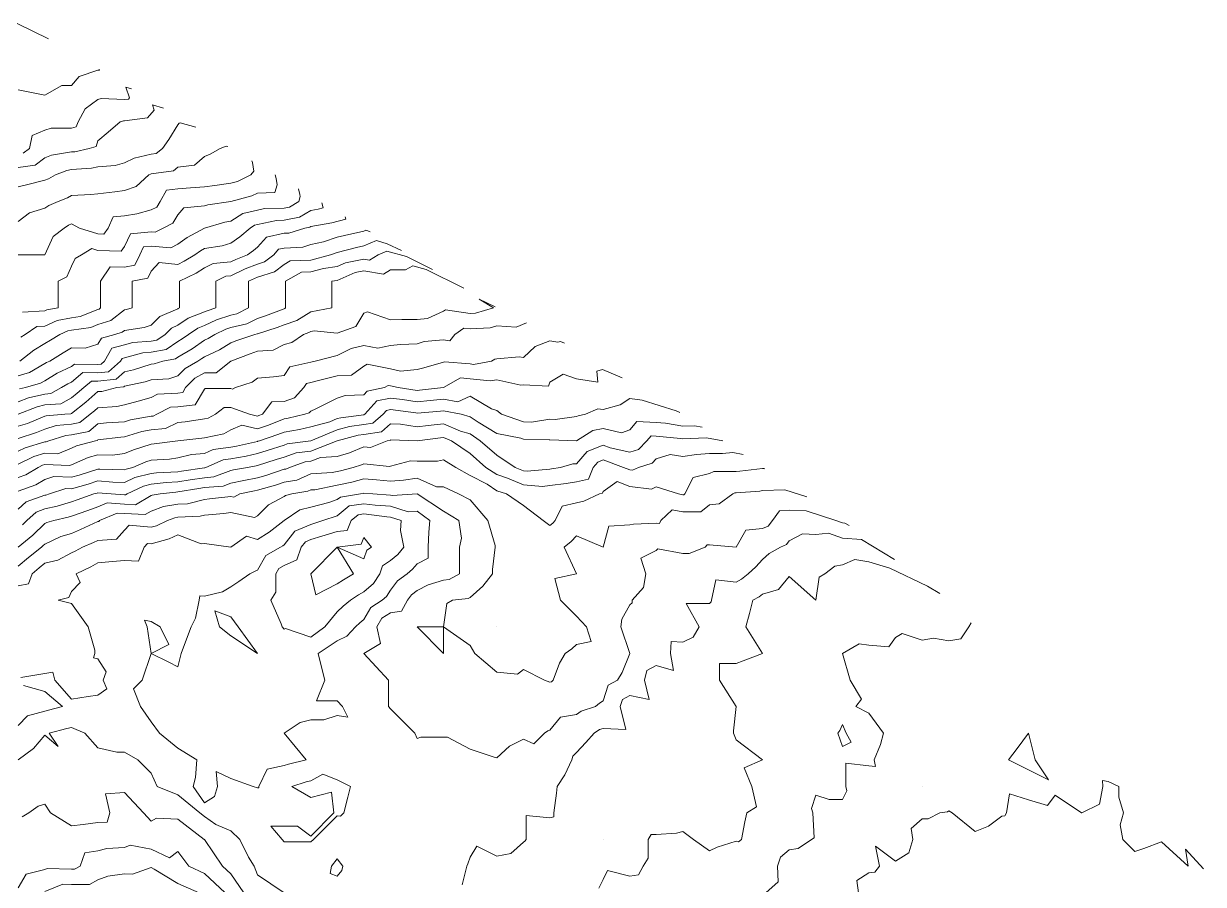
# Model space of a CAD drawing. Extents: x 532589 to 538856, y 6045658 to 6049082.
# Drawn here: x 537628 to 538511, y 6048073 to 6048717 of the extents above; entities that cross this region are included whole.
import ezdxf

# ---------------------------------------------------------------- set-up
doc = ezdxf.new("R2010")
doc.units = 0
doc.header["$LTSCALE"] = 5
doc.layers.add('C-TOPO-MAJR', color=7, linetype='Continuous', lineweight=15, true_color=0xd3aa5f)
doc.layers.add('C-TOPO-MINR', color=7, linetype='Continuous', lineweight=13, true_color=0xe9d5af)

msp = doc.modelspace()

# ---------------------------------------------------------------- linework, layer by layer
at = {"layer": 'C-TOPO-MAJR', "color": 9, "true_color": 0xbfbfbf, "flags": 128}
for points, elevation in [([(537623.126, 6048717.408), (537646.578, 6048705.937)], 4265), ([(537623.937, 6048569.217), (537632.471, 6048575.612), (537643.846, 6048579.17), (537646.794, 6048581.197), (537653.8, 6048584.145), (537660.911, 6048586.988), (537663.754, 6048588.567), (537678.425, 6048589.383), (537683.662, 6048590), (537696.235, 6048591.481), (537703.571, 6048592.345), (537712.225, 6048595.399), (537721.667, 6048604.054), (537722.875, 6048604.658), (537723.479, 6048604.792), (537740.177, 6048607.264), (537743.387, 6048609.908), (537755.96, 6048611.389), (537763.296, 6048617.986), (537767.565, 6048619.692), (537775.241, 6048623.962), (537779.739, 6048625.695), (537780.803, 6048625.403)], 4270), ([(537868.777, 6048572.618), (537869.192, 6048571.014), (537858.753, 6048568.322), (537842.929, 6048565.445), (537842.177, 6048564.989), (537838.502, 6048564.237), (537826.688, 6048560.569), (537823.021, 6048560.365), (537809.9, 6048557.449), (537803.112, 6048550.016), (537800.05, 6048547.391), (537795.646, 6048544.329), (537786.758, 6048540.775), (537783.204, 6048539.091), (537769.932, 6048537.693), (537763.296, 6048534.375), (537757.101, 6048530.615), (537744.716, 6048524.42), (537744.716, 6048523.092), (537744.716, 6048504.512), (537743.756, 6048504.143), (537743.387, 6048503.889), (537729.972, 6048498.019), (537723.479, 6048491.529), (537718.169, 6048489.914), (537703.571, 6048487.665), (537701.84, 6048486.334), (537696.334, 6048484.604), (537686.342, 6048481.924), (537683.662, 6048477.268), (537674.107, 6048474.251), (537663.754, 6048474.65), (537657.591, 6048470.858), (537647.581, 6048464.695), (537645.041, 6048463.5), (537643.846, 6048462.767), (537632.469, 6048456.163), (537623.937, 6048453.692)], 4275), ([(537981.115, 6048505.215), (537969.015, 6048511.148), (537979.797, 6048504.512), (537966.25, 6048500.64), (537962.379, 6048500.413), (537943.845, 6048503.138), (537942.47, 6048502.168), (537930.524, 6048496.551), (537922.562, 6048495.858), (537911.308, 6048495.858), (537902.654, 6048495.464), (537885.592, 6048501.666), (537882.746, 6048500.528), (537876.846, 6048490.503), (537862.837, 6048485.6), (537845.646, 6048487.321), (537842.929, 6048486.818), (537841.57, 6048485.962), (537837.496, 6048484.604), (537828.92, 6048478.704), (537823.021, 6048477.019), (537814.933, 6048472.783), (537803.112, 6048471.994), (537797.638, 6048470.17), (537783.204, 6048464.695), (537772.079, 6048455.912), (537763.296, 6048455.912), (537756.29, 6048451.792), (537749.287, 6048444.787), (537747.092, 6048441.082), (537743.387, 6048440.703), (537728.334, 6048439.932), (537723.479, 6048437.414), (537713.809, 6048434.548), (537703.571, 6048431.988), (537697.884, 6048430.566), (537683.662, 6048429.706), (537681.051, 6048427.49), (537677.763, 6048424.879), (537670.059, 6048418.574), (537663.754, 6048417.314), (537652.325, 6048416.4), (537643.846, 6048413.711), (537637.668, 6048411.148), (537623.937, 6048406.779)], 4280), ([(538136.193, 6048415.18), (538130.242, 6048416.282), (538121.645, 6048415.872), (538108.563, 6048418.053), (538101.737, 6048418.754), (538087.208, 6048419.499), (538081.829, 6048413.17), (538075.769, 6048411.031), (538061.92, 6048414.262), (538054.177, 6048412.714), (538042.012, 6048404.97), (538022.104, 6048405.737), (538021.44, 6048405.635), (538002.195, 6048406.256), (538000.203, 6048406.963), (537982.287, 6048410.545), (537968.355, 6048418.903), (537962.379, 6048422.951), (537955.738, 6048424.879), (537942.47, 6048427.475), (537940.128, 6048427.221), (537922.562, 6048425.727), (537921.566, 6048425.875), (537902.654, 6048428.342), (537899.757, 6048427.775), (537897.161, 6048424.879), (537889.489, 6048418.135), (537882.746, 6048417.136), (537871.976, 6048415.74), (537862.837, 6048413.265), (537842.929, 6048404.97), (537825.383, 6048402.608), (537823.021, 6048401.803), (537810.321, 6048397.762), (537803.112, 6048395.468), (537794.633, 6048393.541), (537783.204, 6048391.555), (537777.46, 6048390.806), (537764.541, 6048385.062), (537763.639, 6048384.719), (537763.296, 6048384.693), (537746.278, 6048382.172), (537743.387, 6048381.681), (537727.46, 6048381.081), (537723.479, 6048380.593), (537711.277, 6048377.356), (537703.571, 6048373.686), (537694.83, 6048373.894), (537683.662, 6048374.887), (537676.239, 6048372.577), (537663.754, 6048369.05), (537659.681, 6048369.227), (537647.467, 6048365.154), (537644.676, 6048364.324), (537643.846, 6048364.132), (537629.947, 6048359.144), (537623.937, 6048353.778)], 4285), ([(538246.183, 6048341.43), (538242.964, 6048343.377), (538241.095, 6048343.538), (538236.116, 6048345.245), (538214.018, 6048352.415), (538201.279, 6048352.902), (538193.906, 6048352.618), (538188.837, 6048345.245), (538185.489, 6048341.126), (538181.37, 6048339.274), (538168.702, 6048338.006), (538161.462, 6048325.337), (538141.554, 6048327.149), (538139.742, 6048327.149), (538138.232, 6048325.337), (538126.385, 6048320.597), (538121.645, 6048320.597), (538102.909, 6048324.165), (538101.737, 6048322.847), (538090.122, 6048317.044), (538093.994, 6048305.429), (538092.257, 6048295), (538083.641, 6048285.521), (538083.641, 6048283.709), (538081.829, 6048282.199), (538075.974, 6048271.467), (538075.193, 6048265.612), (538081.829, 6048245.704), (538076.141, 6048231.483), (538072.641, 6048225.796), (538065.687, 6048222.029), (538061.92, 6048210.314), (538059.264, 6048208.544), (538056.227, 6048205.887), (538045.444, 6048202.455), (538042.012, 6048200.033), (538030.068, 6048197.923), (538022.104, 6048188.192), (538020.443, 6048187.64), (538018.117, 6048185.979), (538010.156, 6048178.018), (538002.195, 6048181.557), (537991.872, 6048176.394), (537982.287, 6048167.494), (537980.295, 6048168.063), (537962.379, 6048174.032), (537945.317, 6048183.132), (537942.47, 6048183.132), (537925.409, 6048183.132), (537922.562, 6048181.992), (537920.901, 6048185.979), (537902.654, 6048204.227), (537901.121, 6048205.887), (537901.121, 6048207.42), (537901.121, 6048225.796), (537882.746, 6048245.704), (537895.188, 6048253.17), (537892.38, 6048265.612), (537896.154, 6048272.112), (537902.654, 6048276.229), (537910.852, 6048277.323), (537915.322, 6048285.521), (537918.37, 6048289.713), (537922.562, 6048292.76), (537931.009, 6048296.982), (537942.47, 6048300.651), (537946.737, 6048301.162), (537954.418, 6048305.429), (537954.418, 6048313.39), (537954.418, 6048325.337), (537955.746, 6048331.97), (537953.848, 6048345.245), (537942.47, 6048352.17), (537922.562, 6048365.154), (537903.862, 6048363.946), (537902.654, 6048364.324), (537889.382, 6048365.154), (537882.746, 6048365.692), (537882.322, 6048365.578), (537880.255, 6048365.154), (537865.16, 6048362.831), (537862.837, 6048360.931), (537856.503, 6048358.82), (537842.929, 6048355.2), (537834.857, 6048353.318), (537823.021, 6048345.245), (537811.79, 6048336.567), (537803.112, 6048331.145), (537794.913, 6048333.536), (537783.204, 6048325.337), (537763.296, 6048327.994), (537760.952, 6048327.681), (537743.387, 6048334.58), (537737.075, 6048331.649), (537723.479, 6048327.824), (537720.734, 6048328.082), (537718.172, 6048325.337), (537713.999, 6048314.908), (537703.571, 6048315.383), (537694.447, 6048314.553), (537683.662, 6048313.574), (537678.391, 6048310.7), (537667.376, 6048305.429), (537670.397, 6048298.786), (537663.754, 6048292.157), (537661.762, 6048287.513), (537653.8, 6048285.521), (537663.754, 6048283.03), (537676.426, 6048265.612), (537681.172, 6048248.194), (537681.172, 6048245.704), (537680.341, 6048242.382), (537683.662, 6048241.717), (537689.784, 6048231.918), (537687.643, 6048225.796), (537690.295, 6048219.163), (537683.662, 6048214.427), (537676.191, 6048213.359), (537663.754, 6048211.58), (537651.317, 6048225.796), (537649.822, 6048231.772), (537643.846, 6048230.775), (537625.929, 6048227.788)], 4290), ([(537627.924, 6048221.809), (537643.846, 6048217.256), (537657.111, 6048205.887), (537646.59, 6048203.143), (537643.846, 6048202.427), (537630.801, 6048199.023), (537623.937, 6048191.666)], 4290), ([(537870.801, 6048138.199), (537872.791, 6048146.162), (537862.837, 6048151.143), (537851.977, 6048155.21), (537842.929, 6048150.309), (537839.612, 6048149.48), (537828.714, 6048146.162), (537842.929, 6048137.869), (537858.41, 6048141.735), (537860.347, 6048126.254), (537842.929, 6048108.836), (537832.975, 6048116.3), (537823.021, 6048116.3), (537813.066, 6048116.3), (537821.488, 6048106.346), (537823.021, 6048104.534), (537824.681, 6048104.685), (537842.929, 6048104.685), (537845.142, 6048106.346), (537862.837, 6048124.04), (537865.328, 6048123.763), (537867.814, 6048126.254), (537870.801, 6048138.199)], 4290), ([(537866.158, 6048083.117), (537867.107, 6048086.437), (537862.837, 6048091.87), (537858.567, 6048086.437), (537857.405, 6048081.005), (537862.837, 6048078.966), (537866.158, 6048083.117)], 4290)]:
    msp.add_lwpolyline(points, dxfattribs=dict(at, elevation=elevation))
at = {"layer": 'C-TOPO-MINR', "color": 254, "true_color": 0xd9d9d9, "flags": 128}
for points, elevation in [([(537623.937, 6048667.759), (537643.844, 6048663.781), (537643.846, 6048663.782), (537656.515, 6048671.017), (537663.754, 6048671.017), (537669.56, 6048677.881), (537683.662, 6048682.581), (537684.833, 6048682.516), (537684.658, 6048683.023), (537684.861, 6048682.968)], 4266), ([(537627.557, 6048620.343), (537632.319, 6048623.962), (537634.323, 6048633.485), (537643.846, 6048637.647), (537648.588, 6048639.128), (537663.754, 6048639.128), (537667.442, 6048640.182), (537668.733, 6048643.87), (537674.03, 6048653.503), (537683.662, 6048660.46), (537686.151, 6048661.29), (537703.571, 6048660.592), (537706.415, 6048660.934), (537707.276, 6048661.926), (537704.567, 6048669.751), (537708.847, 6048668.576)], 4267), ([(537623.937, 6048609.67), (537636.606, 6048611.293), (537643.846, 6048616.796), (537648.965, 6048618.843), (537663.754, 6048621.307), (537666.243, 6048621.473), (537677.028, 6048623.962), (537682.188, 6048625.436), (537683.662, 6048629.648), (537691.321, 6048636.212), (537700.257, 6048643.87), (537702.742, 6048644.699), (537703.571, 6048644.665), (537720.634, 6048646.715), (537725.796, 6048652.666), (537724.476, 6048656.478), (537732.832, 6048654.185)], 4268), ([(537623.937, 6048595.095), (537631.103, 6048596.888), (537643.846, 6048600.073), (537646.689, 6048601.21), (537651.809, 6048604.054), (537660.342, 6048607.466), (537663.754, 6048608.035), (537678.685, 6048609.031), (537683.662, 6048610.179), (537696.46, 6048611.165), (537703.571, 6048613.104), (537710.81, 6048616.723), (537723.479, 6048619.538), (537727.333, 6048620.108), (537732.012, 6048623.962), (537736.75, 6048630.599), (537743.387, 6048641.654), (537744.496, 6048642.762), (537745.122, 6048643.003), (537756.818, 6048639.794)], 4269), ([(537623.937, 6048544.33), (537643.844, 6048544.33), (537643.846, 6048544.332), (537650.217, 6048557.866), (537658.327, 6048564.237), (537661.543, 6048566.448), (537663.754, 6048567.378), (537669.724, 6048564.237), (537683.662, 6048559.882), (537688.157, 6048559.742), (537691.404, 6048564.237), (537695.148, 6048572.659), (537703.571, 6048573.362), (537712.814, 6048574.902), (537723.479, 6048577.81), (537727.701, 6048579.923), (537730.114, 6048584.145), (537734.94, 6048592.592), (537743.387, 6048593.757), (537753.021, 6048594.42), (537763.296, 6048595.129), (537771.137, 6048596.212), (537783.204, 6048597.875), (537788.047, 6048599.21), (537798.138, 6048604.054), (537800.27, 6048606.896), (537799.248, 6048613.266), (537798.92, 6048614.532)], 4271), ([(537627.164, 6048501.285), (537643.846, 6048502.236), (537645.408, 6048502.95), (537653.801, 6048504.512), (537653.801, 6048514.465), (537653.801, 6048524.42), (537660.436, 6048527.739), (537663.754, 6048535.796), (537666.598, 6048541.484), (537671.219, 6048544.329), (537679.137, 6048548.854), (537683.662, 6048547.44), (537701.002, 6048546.898), (537703.571, 6048550.454), (537707.941, 6048559.867), (537723.479, 6048561.545), (537726.408, 6048561.308), (537732.529, 6048564.237), (537739.766, 6048567.858), (537743.387, 6048574.195), (537747.98, 6048579.552), (537763.296, 6048580.826), (537765.865, 6048581.576), (537783.192, 6048584.145), (537783.202, 6048584.147), (537783.204, 6048584.147), (537798.809, 6048588.449), (537803.112, 6048590.514), (537816.13, 6048591.036), (537817.828, 6048596.696), (537817.077, 6048601.38), (537816.384, 6048604.054)], 4272), ([(537625.88, 6048482.661), (537629.246, 6048484.604), (537637.926, 6048490.524), (537643.846, 6048490.861), (537653.215, 6048495.143), (537663.754, 6048497.104), (537670.255, 6048498.011), (537683.662, 6048503.375), (537684.527, 6048503.647), (537685.651, 6048504.512), (537685.651, 6048522.431), (537685.651, 6048524.42), (537692.71, 6048535.281), (537703.571, 6048534.961), (537711.34, 6048536.559), (537714.948, 6048544.329), (537717.653, 6048550.154), (537723.479, 6048550.784), (537738.118, 6048549.598), (537743.387, 6048552.12), (537750.355, 6048557.27), (537763.296, 6048564.235), (537763.297, 6048564.235), (537763.303, 6048564.237), (537778.71, 6048568.731), (537783.204, 6048569.398), (537792.052, 6048575.297), (537803.112, 6048577.687), (537808.422, 6048578.836), (537823.021, 6048579.168), (537827.153, 6048580.013), (537833.97, 6048584.145), (537835.139, 6048588.04), (537834.906, 6048589.494), (537833.848, 6048593.575)], 4273), ([(537625.046, 6048464.695), (537635.592, 6048472.949), (537643.846, 6048477.713), (537648.111, 6048480.339), (537655.043, 6048484.604), (537661.022, 6048487.336), (537663.754, 6048487.844), (537678.381, 6048489.885), (537683.662, 6048491.998), (537693.184, 6048494.991), (537703.571, 6048502.983), (537704.896, 6048503.187), (537709.255, 6048504.512), (537709.255, 6048518.736), (537709.255, 6048524.42), (537721.052, 6048526.847), (537723.479, 6048532.073), (537729.379, 6048538.428), (537743.387, 6048537.029), (537748.254, 6048539.462), (537756.27, 6048544.329), (537760.31, 6048547.315), (537763.296, 6048548.922), (537776.567, 6048550.965), (537783.204, 6048552.985), (537789.841, 6048557.6), (537797.585, 6048564.237), (537800.901, 6048566.448), (537803.112, 6048566.926), (537817.27, 6048569.988), (537823.021, 6048570.119), (537834.665, 6048572.501), (537842.929, 6048577.51), (537848.544, 6048578.531), (537852.248, 6048579.486), (537851.312, 6048583.097)], 4274), ([(537887.433, 6048561.425), (537885.661, 6048562.293), (537884.308, 6048562.675), (537882.746, 6048562.024), (537868.266, 6048558.808), (537862.837, 6048557.412), (537852.451, 6048553.851), (537842.929, 6048551.881), (537837.166, 6048550.091), (537823.021, 6048549.305), (537818.949, 6048548.4), (537815.232, 6048544.329), (537808.371, 6048539.07), (537803.112, 6048537.361), (537793.868, 6048533.664), (537783.204, 6048528.613), (537779.411, 6048528.213), (537771.825, 6048524.42), (537771.825, 6048515.891), (537771.825, 6048504.512), (537765.391, 6048502.417), (537763.296, 6048501.45), (537751.129, 6048496.77), (537743.387, 6048491.447), (537738.627, 6048489.364), (537733.865, 6048484.604), (537727.67, 6048480.413), (537723.479, 6048479.627), (537709.697, 6048478.477), (537703.571, 6048476.834), (537693.999, 6048474.267), (537688.489, 6048464.695), (537685.938, 6048462.42), (537683.662, 6048462.167), (537666.002, 6048462.448), (537663.754, 6048460.597), (537653.005, 6048455.536), (537643.846, 6048449.926), (537640.594, 6048448.038), (537629.368, 6048444.787), (537624.933, 6048443.791)], 4276), ([(537910.853, 6048547.372), (537900.228, 6048552.582), (537892.115, 6048554.868), (537882.746, 6048550.965), (537877.315, 6048549.759), (537862.837, 6048546.035), (537857.861, 6048544.329), (537842.929, 6048540.347), (537827.681, 6048539.669), (537823.021, 6048537.029), (537815.883, 6048531.558), (537803.112, 6048527.408), (537800.978, 6048526.554), (537796.473, 6048524.42), (537796.473, 6048511.151), (537796.473, 6048504.512), (537787.711, 6048500.005), (537783.204, 6048498.958), (537772.376, 6048495.432), (537763.296, 6048491.241), (537758.502, 6048489.397), (537751.531, 6048484.604), (537746.706, 6048481.285), (537743.387, 6048479.334), (537734.655, 6048473.428), (537723.479, 6048471.332), (537717.354, 6048470.821), (537703.571, 6048467.124), (537701.656, 6048466.61), (537700.554, 6048464.695), (537691.626, 6048456.732), (537683.662, 6048455.847), (537672.424, 6048456.026), (537663.754, 6048448.885), (537660.968, 6048447.573), (537656.42, 6048444.787), (537648.352, 6048440.28), (537643.846, 6048439.913), (537631.569, 6048437.155), (537623.937, 6048434.137)], 4277), ([(537934.274, 6048533.32), (537914.795, 6048542.871), (537899.922, 6048547.061), (537893.363, 6048544.329), (537886.936, 6048540.139), (537882.746, 6048540.867), (537868.991, 6048538.175), (537862.837, 6048535.422), (537852.581, 6048534.073), (537842.929, 6048531.499), (537836.152, 6048531.198), (537824.189, 6048524.42), (537824.189, 6048523.252), (537824.189, 6048504.512), (537823.472, 6048504.061), (537823.021, 6048503.91), (537809.171, 6048498.453), (537803.112, 6048496.549), (537795.224, 6048492.492), (537783.204, 6048489.698), (537779.361, 6048488.446), (537771.035, 6048484.604), (537766.26, 6048481.64), (537763.296, 6048480.25), (537754.079, 6048473.912), (537743.387, 6048467.624), (537741.64, 6048466.443), (537732.325, 6048464.695), (537725.691, 6048462.483), (537723.479, 6048462.353), (537710.206, 6048458.06), (537703.571, 6048456.625), (537697.314, 6048451.044), (537683.662, 6048449.527), (537678.846, 6048449.604), (537672.998, 6048444.787), (537667.997, 6048440.544), (537663.754, 6048437.174), (537655.865, 6048432.767), (537643.846, 6048431.787), (537638.205, 6048430.52), (537623.94, 6048424.879)], 4278), ([(537957.694, 6048519.268), (537929.362, 6048533.16), (537919.353, 6048535.979), (537913.906, 6048533.077), (537902.654, 6048533.077), (537897.414, 6048529.661), (537882.746, 6048532.21), (537876.231, 6048530.935), (537862.837, 6048524.944), (537858.856, 6048524.42), (537858.856, 6048520.439), (537858.856, 6048504.512), (537842.929, 6048501.564), (537832.521, 6048495.012), (537823.021, 6048491.843), (537817.827, 6048489.797), (537803.112, 6048485.172), (537802.737, 6048484.979), (537801.121, 6048484.604), (537787.683, 6048480.125), (537783.204, 6048478.426), (537774.732, 6048473.168), (537763.296, 6048467.805), (537761.453, 6048466.538), (537758.32, 6048464.695), (537748.917, 6048459.166), (537743.387, 6048453.635), (537736.752, 6048451.423), (537723.479, 6048450.643), (537719.054, 6048449.212), (537703.571, 6048445.864), (537703.002, 6048445.356), (537697.881, 6048444.787), (537686.507, 6048441.943), (537683.662, 6048441.771), (537674.524, 6048434.017), (537663.754, 6048425.464), (537663.378, 6048425.254), (537658.775, 6048424.879), (537644.951, 6048423.773), (537643.846, 6048423.423), (537630.803, 6048418.013), (537623.937, 6048415.828)], 4279), ([(538004.539, 6048493.386), (537996.834, 6048489.965), (537982.287, 6048491.002), (537977.311, 6048489.58), (537962.379, 6048488.703), (537957.573, 6048489.41), (537950.762, 6048484.604), (537947.209, 6048479.865), (537942.47, 6048480.458), (537927.922, 6048479.244), (537922.562, 6048477.637), (537910.238, 6048477.02), (537902.654, 6048476.221), (537893.132, 6048474.217), (537882.746, 6048476.366), (537873.344, 6048474.097), (537862.837, 6048468.843), (537846.246, 6048464.695), (537842.929, 6048463.93), (537827.375, 6048460.341), (537823.021, 6048453.977), (537815.057, 6048452.75), (537803.112, 6048451.896), (537799.131, 6048448.769), (537786.521, 6048444.787), (537784.31, 6048443.681), (537783.204, 6048444.076), (537764.007, 6048444.076), (537763.296, 6048443.543), (537756.352, 6048431.823), (537743.387, 6048430.494), (537738.046, 6048430.22), (537727.747, 6048424.879), (537724.869, 6048423.489), (537723.479, 6048423.347), (537707.899, 6048420.55), (537703.571, 6048419.19), (537690.118, 6048418.423), (537683.662, 6048417.639), (537676.695, 6048411.938), (537663.754, 6048409.35), (537659.699, 6048409.026), (537646.909, 6048404.97), (537644.731, 6048404.085), (537643.846, 6048404.123), (537629.16, 6048399.748), (537623.937, 6048397.201)], 4281), ([(538032.928, 6048478.109), (538029.966, 6048479.362), (538027.961, 6048478.747), (538022.104, 6048479.862), (538011.119, 6048475.68), (538002.195, 6048467.348), (537999.135, 6048467.756), (537982.287, 6048466.35), (537980.868, 6048466.114), (537978.315, 6048464.695), (537964.868, 6048462.206), (537962.379, 6048462.482), (537943.073, 6048464.093), (537942.47, 6048463.749), (537927.723, 6048459.534), (537922.562, 6048458.362), (537910.12, 6048457.229), (537902.654, 6048458.915), (537885.135, 6048462.306), (537882.746, 6048460.963), (537873.501, 6048454.031), (537862.837, 6048453.636), (537847.907, 6048449.765), (537842.929, 6048448.616), (537839.818, 6048447.898), (537837.689, 6048444.787), (537830.762, 6048437.045), (537823.021, 6048434.466), (537813.776, 6048434.123), (537806.845, 6048424.879), (537804.179, 6048423.812), (537803.112, 6048423.456), (537797.137, 6048424.879), (537783.204, 6048429.854), (537778.228, 6048429.854), (537771.595, 6048424.879), (537766.224, 6048421.95), (537763.296, 6048421.322), (537748.987, 6048419.28), (537743.387, 6048418.7), (537734.129, 6048414.229), (537723.479, 6048413.138), (537716.555, 6048411.895), (537703.571, 6048407.815), (537700.88, 6048407.661), (537683.662, 6048405.572), (537683.331, 6048405.301), (537681.676, 6048404.97), (537667.649, 6048401.075), (537663.754, 6048399.371), (537653.579, 6048395.237), (537643.846, 6048395.652), (537635.686, 6048393.221), (537623.937, 6048387.49)], 4282), ([(538076.205, 6048452.143), (538061.4, 6048458.406), (538057.179, 6048457.112), (538057.939, 6048448.769), (538042.012, 6048451.426), (538032.056, 6048454.743), (538022.104, 6048448.764), (538021.058, 6048445.833), (538002.195, 6048446.777), (538000.3, 6048446.682), (537982.287, 6048450.685), (537977.311, 6048449.764), (537962.379, 6048451.422), (537955.14, 6048452.026), (537942.475, 6048444.787), (537942.472, 6048444.786), (537942.47, 6048444.786), (537924.514, 6048442.835), (537922.562, 6048442.669), (537908.34, 6048444.787), (537902.654, 6048446.071), (537901.062, 6048446.379), (537898.229, 6048444.787), (537885.278, 6048442.254), (537882.746, 6048439.428), (537868.735, 6048438.889), (537862.837, 6048436.824), (537846.911, 6048428.86), (537842.929, 6048427.221), (537841.823, 6048425.985), (537838.504, 6048424.879), (537825.985, 6048421.915), (537823.021, 6048421.396), (537811.289, 6048416.702), (537803.112, 6048413.976), (537791.293, 6048416.789), (537783.204, 6048413.114), (537777.934, 6048410.24), (537763.296, 6048407.104), (537761.429, 6048406.837), (537743.403, 6048404.97), (537743.389, 6048404.969), (537743.387, 6048404.969), (537725.754, 6048402.695), (537723.479, 6048402.557), (537710.357, 6048398.184), (537703.571, 6048395.338), (537694.47, 6048394.163), (537683.662, 6048394.463), (537676.304, 6048392.42), (537663.754, 6048386.929), (537662.427, 6048386.39), (537643.846, 6048387.181), (537642.213, 6048386.695), (537638.866, 6048385.062), (537629.572, 6048379.428), (537623.937, 6048377.406)], 4283), ([(538119.482, 6048426.177), (538116.671, 6048427.366), (538091.12, 6048435.495), (538081.829, 6048436.589), (538074.718, 6048431.99), (538061.92, 6048428.5), (538057.936, 6048428.863), (538048.639, 6048424.879), (538043.117, 6048423.774), (538042.012, 6048423.071), (538026.085, 6048420.897), (538022.104, 6048421.05), (538008.167, 6048418.907), (538002.195, 6048419.1), (537985.909, 6048424.879), (537982.287, 6048427.724), (537978.305, 6048428.86), (537962.379, 6048438.414), (537953.233, 6048434.024), (537942.47, 6048436.131), (537932.321, 6048435.028), (537922.562, 6048434.198), (537911.612, 6048435.829), (537902.654, 6048436.997), (537892.518, 6048435.015), (537883.433, 6048424.879), (537883.067, 6048424.557), (537882.746, 6048424.509), (537865.449, 6048422.267), (537862.837, 6048421.56), (537857.148, 6048419.189), (537842.929, 6048415.448), (537834.457, 6048413.443), (537823.021, 6048411.441), (537818.399, 6048409.592), (537804.537, 6048404.97), (537803.456, 6048404.626), (537803.112, 6048404.517), (537787.259, 6048400.915), (537783.204, 6048400.21), (537769.804, 6048398.462), (537763.296, 6048395.569), (537753.598, 6048394.76), (537743.387, 6048392.125), (537737.131, 6048391.318), (537723.479, 6048390.492), (537719.406, 6048389.135), (537709.695, 6048385.062), (537704.855, 6048383.778), (537703.571, 6048383.166), (537685.118, 6048383.606), (537683.662, 6048383.736), (537669.49, 6048379.326), (537663.754, 6048377.705), (537650.631, 6048378.276), (537643.846, 6048376.013), (537637.085, 6048371.915), (537623.937, 6048367.197)], 4284), ([(538151.507, 6048404.971), (538139.291, 6048407.233), (538121.645, 6048406.392), (538119.94, 6048406.676), (538101.737, 6048408.545), (538097.97, 6048408.738), (538094.768, 6048404.97), (538088.464, 6048398.335), (538081.829, 6048396.344), (538067.113, 6048399.778), (538061.92, 6048401.653), (538049.975, 6048397.007), (538042.012, 6048387.657), (538039.299, 6048387.775), (538030.072, 6048385.062), (538023.21, 6048383.956), (538022.104, 6048383.817), (538005.038, 6048382.219), (538002.195, 6048382.444), (537995.976, 6048385.062), (537982.287, 6048394.187), (537969.965, 6048404.97), (537962.379, 6048410.109), (537955.138, 6048412.211), (537942.47, 6048417.732), (537930.895, 6048416.546), (537922.562, 6048415.45), (537910.118, 6048417.414), (537902.654, 6048417.639), (537895.912, 6048411.713), (537882.746, 6048409.763), (537878.503, 6048409.213), (537862.837, 6048404.971), (537862.836, 6048404.97), (537842.929, 6048397.314), (537832.131, 6048395.86), (537823.021, 6048392.754), (537817.186, 6048390.897), (537803.112, 6048386.419), (537802.007, 6048386.167), (537795.647, 6048385.062), (537785.155, 6048383.111), (537783.204, 6048382.693), (537770.504, 6048377.854), (537763.296, 6048377.32), (537752.699, 6048375.75), (537743.387, 6048374.168), (537734.7, 6048373.841), (537723.479, 6048372.467), (537717.699, 6048370.934), (537705.562, 6048365.154), (537704.308, 6048364.416), (537703.571, 6048364.455), (537693.607, 6048365.154), (537683.662, 6048366.037), (537682.988, 6048365.828), (537680.603, 6048365.154), (537668.133, 6048360.775), (537663.754, 6048359.236), (537652.97, 6048356.029), (537643.846, 6048353.923), (537637.46, 6048351.631), (537630.308, 6048345.245), (537627.06, 6048342.122)], 4286), ([(538166.82, 6048394.762), (538159.119, 6048396.188), (538151.187, 6048395.337), (538141.554, 6048395.337), (538131.902, 6048394.714), (538121.645, 6048393.3), (538112.088, 6048394.62), (538101.737, 6048391.351), (538098.673, 6048388.126), (538088.464, 6048385.062), (538083.962, 6048382.929), (538081.829, 6048383.195), (538077.234, 6048385.062), (538061.92, 6048390.592), (538057.939, 6048389.044), (538054.548, 6048385.062), (538050.919, 6048376.155), (538042.012, 6048374.143), (538034.271, 6048372.895), (538022.104, 6048371.375), (538016.415, 6048370.842), (538002.195, 6048371.966), (537990.431, 6048376.919), (537982.287, 6048379.633), (537974.144, 6048385.062), (537962.379, 6048395.417), (537948.328, 6048404.97), (537942.47, 6048407.523), (537940.155, 6048407.286), (537922.562, 6048404.972), (537922.561, 6048404.972), (537902.654, 6048405.572), (537902.334, 6048405.291), (537900.171, 6048404.97), (537887.722, 6048399.994), (537882.746, 6048400.476), (537871.886, 6048395.922), (537862.837, 6048393.259), (537850.396, 6048392.529), (537842.929, 6048389.657), (537838.879, 6048389.112), (537827.002, 6048385.062), (537824.265, 6048383.818), (537823.021, 6048383.605), (537809.266, 6048378.908), (537803.112, 6048377.19), (537792.963, 6048375.303), (537783.204, 6048373.213), (537777.369, 6048370.989), (537763.296, 6048369.947), (537759.121, 6048369.329), (537743.387, 6048366.656), (537741.939, 6048366.602), (537730.114, 6048365.154), (537724.326, 6048364.307), (537723.479, 6048363.983), (537711.682, 6048357.042), (537703.571, 6048357.47), (537690.424, 6048358.392), (537683.662, 6048355.469), (537676.096, 6048352.812), (537663.754, 6048348.475), (537661.265, 6048347.735), (537650.481, 6048345.245), (537645.418, 6048343.674), (537643.846, 6048342.948), (537634.867, 6048334.315), (537623.937, 6048325.339)], 4287), ([(538182.938, 6048384.017), (538182.165, 6048384.268), (538181.37, 6048384.235), (538164.411, 6048382.113), (538161.462, 6048381.877), (538144.739, 6048381.877), (538141.554, 6048380.377), (538129.229, 6048377.478), (538123.064, 6048365.154), (538122.286, 6048364.513), (538121.645, 6048364.513), (538118.336, 6048365.154), (538101.737, 6048370.395), (538098.181, 6048368.71), (538081.829, 6048370.753), (538072.398, 6048374.584), (538061.92, 6048366.961), (538061.397, 6048365.677), (538059.081, 6048365.154), (538047.443, 6048359.723), (538042.012, 6048358.515), (538031.154, 6048356.103), (538026.085, 6048345.245), (538024.163, 6048343.186), (538022.104, 6048341.513), (538017.128, 6048345.245), (538002.195, 6048356.446), (537989.53, 6048365.154), (537982.287, 6048367.568), (537975.044, 6048372.397), (537962.379, 6048379.005), (537951.659, 6048385.062), (537942.47, 6048390.749), (537937.877, 6048389.655), (537922.562, 6048389.655), (537917.786, 6048389.838), (537902.654, 6048386.056), (537901.944, 6048385.772), (537882.746, 6048387.632), (537880.935, 6048386.873), (537874.782, 6048385.062), (537865.379, 6048382.52), (537862.837, 6048381.998), (537858.983, 6048381.207), (537842.929, 6048380.236), (537832.561, 6048375.522), (537823.021, 6048373.895), (537816.505, 6048371.67), (537803.112, 6048367.931), (537800.771, 6048367.495), (537789.841, 6048365.154), (537785.5, 6048362.857), (537783.204, 6048363.344), (537767.061, 6048361.389), (537763.296, 6048361.056), (537750.795, 6048357.746), (537743.387, 6048357.384), (537732.798, 6048355.835), (537723.479, 6048352.271), (537719.056, 6048349.669), (537703.571, 6048350.484), (537697.937, 6048350.88), (537684.903, 6048345.245), (537684.324, 6048344.584), (537683.662, 6048344.536), (537670.551, 6048338.448), (537663.754, 6048335.635), (537655.896, 6048333.196), (537643.846, 6048327.635), (537642.674, 6048326.508), (537641.248, 6048325.337), (537631.744, 6048317.53), (537623.937, 6048311.117)], 4288), ([(538214.377, 6048363.058), (538198.091, 6048368.341), (538181.37, 6048367.644), (538179.157, 6048367.367), (538161.462, 6048365.95), (538160.666, 6048365.95), (538158.975, 6048365.154), (538148.89, 6048357.817), (538141.554, 6048356.956), (538135.13, 6048351.669), (538121.645, 6048351.669), (538113.68, 6048353.211), (538105.05, 6048345.245), (538104.076, 6048342.907), (538101.737, 6048343.352), (538084.542, 6048342.532), (538081.829, 6048341.929), (538066.111, 6048341.055), (538061.922, 6048325.337), (538061.923, 6048325.334), (538061.92, 6048325.335), (538061.916, 6048325.337), (538042.012, 6048333.866), (538037.894, 6048329.455), (538032.826, 6048325.337), (538042.012, 6048305.433), (538042.014, 6048305.429), (538042.015, 6048305.426), (538042.012, 6048305.426), (538025.719, 6048301.814), (538030.067, 6048285.521), (538042.012, 6048273.576), (538049.477, 6048265.612), (538052.874, 6048254.75), (538042.012, 6048252.342), (538038.498, 6048249.218), (538033.476, 6048245.704), (538029.342, 6048238.465), (538024.597, 6048225.796), (538023.351, 6048224.549), (538022.104, 6048224.261), (538018.117, 6048225.796), (538002.195, 6048233.761), (537997.77, 6048230.221), (537982.287, 6048231.766), (537965.893, 6048245.704), (537962.379, 6048251.678), (537942.479, 6048265.604), (537942.479, 6048245.704), (537942.474, 6048245.7), (537942.47, 6048245.696), (537942.462, 6048245.704), (537922.562, 6048265.604), (537922.556, 6048265.612), (537922.561, 6048265.613), (537922.562, 6048265.614), (537942.468, 6048265.614), (537942.47, 6048265.636), (537944.958, 6048283.033), (537949.112, 6048285.521), (537960.959, 6048286.941), (537962.379, 6048287.729), (537971.748, 6048296.06), (537979.146, 6048305.429), (537979.146, 6048308.57), (537981.114, 6048325.337), (537980.957, 6048326.667), (537975.65, 6048345.245), (537962.379, 6048360.731), (537953.529, 6048365.154), (537942.47, 6048370.39), (537937.234, 6048370.39), (537922.562, 6048376.864), (537912.353, 6048375.363), (537902.654, 6048374.838), (537892.114, 6048375.693), (537882.746, 6048376.454), (537873.851, 6048374.049), (537862.837, 6048371.789), (537846.138, 6048368.363), (537842.929, 6048368.169), (537840.856, 6048367.227), (537828.705, 6048365.154), (537824.095, 6048364.079), (537823.021, 6048363.346), (537811.311, 6048356.955), (537803.112, 6048348.76), (537800.814, 6048347.544), (537783.204, 6048351.279), (537777.822, 6048350.627), (537763.296, 6048349.344), (537760.055, 6048348.486), (537743.387, 6048347.672), (537741.27, 6048347.362), (537735.734, 6048345.245), (537727.365, 6048341.36), (537723.479, 6048340.267), (537707.003, 6048341.813), (537703.571, 6048338.136), (537697.597, 6048331.311), (537683.662, 6048330.314), (537680.263, 6048328.736), (537672.049, 6048325.337), (537666.681, 6048322.41), (537663.754, 6048321.009), (537653.516, 6048315.667), (537643.846, 6048313.249), (537639.552, 6048309.722), (537634.326, 6048305.429), (537631.644, 6048297.722), (537623.937, 6048296.24)], 4289), ([(537931.322, 6048336.486), (537932.084, 6048345.245), (537922.562, 6048352.31), (537915.927, 6048351.881), (537902.654, 6048356.029), (537891.151, 6048356.749), (537882.746, 6048357.88), (537871.796, 6048356.195), (537862.837, 6048348.866), (537851.975, 6048345.245), (537842.929, 6048342.403), (537830.984, 6048337.282), (537823.021, 6048327.145), (537822.001, 6048326.357), (537820.369, 6048325.337), (537809.425, 6048319.025), (537803.112, 6048308.08), (537801.305, 6048307.236), (537797.428, 6048305.429), (537789.057, 6048299.576), (537783.204, 6048295.477), (537776.982, 6048291.743), (537763.296, 6048288.58), (537759.982, 6048288.834), (537759.319, 6048285.521), (537756.661, 6048272.247), (537753.346, 6048265.612), (537750.628, 6048258.371), (537745.875, 6048245.704), (537743.387, 6048235.762), (537736.746, 6048239.062), (537723.503, 6048245.704), (537736.746, 6048252.345), (537730.106, 6048265.612), (537723.479, 6048269.589), (537718.506, 6048270.585), (537720.419, 6048265.612), (537723.477, 6048245.706), (537723.477, 6048245.704), (537723.473, 6048245.698), (537716.852, 6048225.796), (537710.208, 6048219.158), (537715.513, 6048205.887), (537723.479, 6048194.508), (537729.764, 6048185.979), (537743.387, 6048174.727), (537757.609, 6048166.071), (537756.661, 6048152.797), (537755, 6048146.162), (537763.296, 6048133.722), (537770.952, 6048138.505), (537773.252, 6048146.162), (537772.145, 6048157.221), (537783.204, 6048152.015), (537799.787, 6048146.162), (537803.112, 6048145.165), (537804.11, 6048145.165), (537804.162, 6048146.162), (537810.222, 6048158.961), (537823.021, 6048161.742), (537826.339, 6048162.752), (537839.612, 6048166.071), (537823.045, 6048185.955), (537823.033, 6048185.979), (537834.961, 6048193.947), (537842.929, 6048195.942), (537852.892, 6048195.942), (537862.837, 6048199.261), (537870.791, 6048197.934), (537866.814, 6048205.887), (537862.837, 6048210.306), (537847.348, 6048210.306), (537853.549, 6048225.796), (537850.167, 6048238.465), (537848.615, 6048245.704), (537862.837, 6048255.185), (537869.901, 6048258.548), (537876.526, 6048265.612), (537879.636, 6048268.722), (537882.746, 6048271.14), (537888.028, 6048280.238), (537896.369, 6048285.521), (537899.741, 6048288.433), (537902.654, 6048292.986), (537907.892, 6048300.191), (537915.097, 6048305.429), (537919.245, 6048308.746), (537922.562, 6048312.894), (537930.857, 6048317.043), (537930.857, 6048325.337), (537931.322, 6048336.486)], 4291), ([(537910.121, 6048337.779), (537910.619, 6048345.245), (537902.654, 6048347.735), (537899.999, 6048347.901), (537882.746, 6048350.223), (537878.431, 6048349.56), (537873.159, 6048345.245), (537870.171, 6048337.911), (537862.837, 6048337.048), (537851.224, 6048333.633), (537842.929, 6048331.026), (537838.947, 6048329.319), (537835.82, 6048325.337), (537832.452, 6048315.905), (537823.021, 6048311.553), (537819.137, 6048309.313), (537816.897, 6048305.429), (537816.897, 6048291.644), (537813.067, 6048285.521), (537820.814, 6048267.819), (537821.493, 6048265.612), (537823.021, 6048263.807), (537824.189, 6048264.444), (537842.929, 6048257.955), (537853.407, 6048265.612), (537862.837, 6048276.813), (537867.191, 6048281.167), (537872.791, 6048285.521), (537878.765, 6048289.501), (537882.746, 6048291.854), (537890.029, 6048298.145), (537894.69, 6048305.429), (537896.798, 6048311.284), (537902.654, 6048315.384), (537908.184, 6048319.807), (537912.607, 6048325.337), (537910.121, 6048337.779)], 4292), ([(538280.067, 6048316.017), (538255.406, 6048330.935), (538241.095, 6048332.163), (538230.707, 6048335.726), (538221.187, 6048334.818), (538211.235, 6048335.289), (538201.279, 6048329.928), (538199.22, 6048327.395), (538194.644, 6048325.337), (538186.147, 6048320.56), (538181.37, 6048316.151), (538176.208, 6048310.591), (538170.648, 6048305.429), (538165.443, 6048301.448), (538161.462, 6048299.144), (538146.24, 6048300.743), (538142.975, 6048285.521), (538142.725, 6048284.35), (538141.554, 6048283.033), (538124.133, 6048283.033), (538133.809, 6048265.612), (538129.466, 6048257.792), (538121.645, 6048254.089), (538112.797, 6048254.553), (538112.276, 6048245.704), (538114.536, 6048232.905), (538101.737, 6048236.744), (538094.673, 6048232.86), (538092.978, 6048225.796), (538096.498, 6048211.126), (538081.829, 6048214.182), (538076.449, 6048211.267), (538074.719, 6048205.887), (538078.986, 6048188.822), (538061.92, 6048189.598), (538059.175, 6048188.724), (538055.286, 6048185.979), (538048.938, 6048179.053), (538042.012, 6048171.497), (538039.299, 6048168.784), (538038.501, 6048166.071), (538033.253, 6048154.922), (538027.415, 6048146.162), (538027.083, 6048141.183), (538024.949, 6048126.254), (538024.949, 6048123.409), (538022.104, 6048122.632), (538004.186, 6048124.263), (538004.186, 6048106.346), (538003.366, 6048105.175), (538002.195, 6048104.355), (537992.768, 6048095.865), (537982.287, 6048093.903), (537967.357, 6048101.368), (537962.379, 6048093.081), (537960.716, 6048088.1), (537959.885, 6048086.437), (537956.409, 6048072.499)], 4291), ([(537885.088, 6048322.994), (537888.435, 6048325.337), (537882.746, 6048332.58), (537880.649, 6048327.434), (537862.849, 6048325.337), (537882.746, 6048316.488), (537885.088, 6048322.994)], 4293), ([(537867.388, 6048300.878), (537875.087, 6048305.429), (537862.837, 6048325.331), (537842.935, 6048305.429), (537846.908, 6048289.5), (537862.837, 6048297.846), (537867.388, 6048300.878)], 4293), ([(538313.951, 6048290.603), (538304.804, 6048296.137), (538276.647, 6048309.693), (538261.004, 6048314.386), (538250.464, 6048315.968), (538241.095, 6048312.066), (538235.407, 6048311.117), (538227.822, 6048305.429), (538223.675, 6048302.94), (538221.187, 6048285.545), (538221.138, 6048285.569), (538201.279, 6048303.44), (538193.134, 6048293.665), (538181.37, 6048290.206), (538178.716, 6048288.175), (538174.13, 6048285.521), (538171.417, 6048275.565), (538168.705, 6048265.612), (538181.358, 6048245.716), (538181.354, 6048245.704), (538166.893, 6048240.273), (538161.462, 6048238.239), (538149.019, 6048238.239), (538149.019, 6048225.796), (538161.446, 6048205.903), (538161.457, 6048205.887), (538159.657, 6048187.784), (538159.476, 6048185.979), (538161.462, 6048181.012), (538181.354, 6048166.071), (538167.437, 6048160.096), (538173.175, 6048146.162), (538176.777, 6048130.847), (538169.425, 6048126.254), (538168.097, 6048119.619), (538165.439, 6048106.346), (538163.269, 6048104.538), (538161.462, 6048105.103), (538147.24, 6048100.659), (538141.554, 6048097.814), (538129.611, 6048106.346), (538121.645, 6048112.471), (538116.96, 6048111.031), (538101.737, 6048110.078), (538098.005, 6048110.078), (538095.765, 6048106.346), (538095.765, 6048092.41), (538091.785, 6048086.437), (538088.464, 6048079.802), (538081.829, 6048078.972), (538065.234, 6048083.124), (538061.92, 6048076.477), (538058.611, 6048069.838)], 4292), ([(537788.634, 6048265.612), (537783.204, 6048273.08), (537771.249, 6048277.567), (537774.668, 6048265.612), (537783.204, 6048258.974), (537803.104, 6048245.712), (537788.634, 6048265.612)], 4291), ([(537982.291, 6048265.609), (537982.292, 6048265.612), (537982.287, 6048265.636), (537982.284, 6048265.615), (537982.283, 6048265.612), (537982.287, 6048265.604), (537982.291, 6048265.609)], 4288), ([(538337.493, 6048268.756), (538335.659, 6048265.612), (538329.686, 6048256.655), (538320.729, 6048255.073), (538309.355, 6048257.078), (538300.82, 6048255.654), (538285.888, 6048260.637), (538280.912, 6048257.654), (538275.934, 6048250.682), (538261.004, 6048251.832), (538253.761, 6048252.947), (538241.107, 6048245.704), (538241.099, 6048245.7), (538246.953, 6048225.796), (538255.318, 6048211.573), (538251.046, 6048205.887), (538261.004, 6048200.912), (538271.862, 6048185.979), (538269.538, 6048177.445), (538264.983, 6048166.071), (538265.979, 6048161.095), (538261.004, 6048161.649), (538243.579, 6048163.587), (538243.579, 6048146.162), (538244.405, 6048142.853), (538241.095, 6048136.214), (538231.135, 6048136.214), (538221.187, 6048139.537), (538217.87, 6048129.571), (538218.975, 6048126.254), (538220.018, 6048107.515), (538217.874, 6048106.346), (538207.915, 6048099.709), (538201.279, 6048098.687), (538194.643, 6048093.073), (538192.431, 6048086.437), (538193.082, 6048074.725), (538183.854, 6048066.529)], 4293), ([(537823.008, 6048066.541), (537803.112, 6048079.798), (537800.623, 6048086.437), (537796.473, 6048093.076), (537789.839, 6048106.346), (537783.204, 6048112.98), (537771.832, 6048117.718), (537763.296, 6048123.656), (537759.976, 6048126.254), (537743.387, 6048139.827), (537727.898, 6048146.162), (537723.479, 6048156.107), (537713.516, 6048166.071), (537703.571, 6048171.755), (537697.887, 6048171.755), (537683.662, 6048174.92), (537673.711, 6048185.979), (537663.754, 6048190.307), (537660.321, 6048189.412), (537647.163, 6048185.979), (537653.788, 6048176.037), (537643.846, 6048184.448), (537635.314, 6048174.602), (537623.937, 6048166.072)], 4291), ([(538243.935, 6048185.979), (538241.095, 6048192.612), (538239.107, 6048187.967), (538237.782, 6048185.979), (538241.095, 6048176.019), (538247.729, 6048179.345), (538243.935, 6048185.979)], 4293), ([(538385.434, 6048166.071), (538380.454, 6048185.971), (538371.917, 6048174.607), (538365.528, 6048166.071), (538380.454, 6048158.602), (538395.379, 6048151.145), (538385.434, 6048166.071)], 4294), ([(538511.425, 6048084.347), (538498.094, 6048099.106), (538499.906, 6048086.435), (538499.904, 6048086.435), (538499.901, 6048086.437), (538479.995, 6048104.533), (538466.722, 6048099.711), (538460.087, 6048097.295), (538451.036, 6048106.346), (538449.03, 6048117.402), (538451.561, 6048126.254), (538448.147, 6048138.194), (538448.147, 6048146.162), (538440.179, 6048149.784), (538435.754, 6048150.587), (538436.197, 6048146.162), (538433.541, 6048132.891), (538420.276, 6048126.254), (538420.274, 6048126.25), (538420.27, 6048126.25), (538420.258, 6048126.254), (538400.362, 6048139.518), (538394.672, 6048131.944), (538380.454, 6048136.206), (538366.229, 6048140.478), (538363.871, 6048126.254), (538362.762, 6048124.038), (538360.545, 6048123.76), (538350.593, 6048116.298), (538340.637, 6048112.319), (538323.216, 6048126.254), (538320.729, 6048127.913), (538319.781, 6048127.202), (538314.087, 6048126.254), (538305.24, 6048121.835), (538300.82, 6048121.835), (538292.623, 6048114.543), (538293.853, 6048106.346), (538290.867, 6048096.391), (538280.912, 6048090.171), (538265.987, 6048101.362), (538268.957, 6048086.437), (538265.423, 6048082.018), (538261.004, 6048081.465), (538251.818, 6048075.715), (538253.04, 6048066.529)], 4294), ([(537792.836, 6048066.529), (537783.204, 6048080.751), (537776.92, 6048086.437), (537763.304, 6048106.338), (537763.299, 6048106.346), (537763.296, 6048106.348), (537763.286, 6048106.355), (537743.387, 6048121.512), (537727.462, 6048122.271), (537723.479, 6048120.126), (537717.789, 6048126.254), (537703.571, 6048141.567), (537689.352, 6048140.473), (537692.51, 6048126.254), (537690.587, 6048119.329), (537683.662, 6048119.014), (537672.515, 6048117.493), (537663.754, 6048116.732), (537648.11, 6048126.254), (537643.846, 6048132.891), (537638.87, 6048131.23), (537631.901, 6048126.254), (537626.78, 6048123.411)], 4292), ([(538300.823, 6048146.16), (538300.826, 6048146.162), (538300.82, 6048146.17), (538300.814, 6048146.168), (538300.812, 6048146.162), (538300.82, 6048146.16), (538300.823, 6048146.16)], 4293), ([(538061.927, 6048106.346), (538061.92, 6048106.358), (538061.914, 6048106.352), (538061.914, 6048106.346), (538061.92, 6048106.297), (538061.937, 6048106.329), (538061.927, 6048106.346)], 4292), ([(537778.876, 6048066.529), (537763.296, 6048080.865), (537751.687, 6048086.437), (537743.387, 6048097.5), (537737.164, 6048092.66), (537723.479, 6048099.045), (537707.719, 6048102.197), (537703.571, 6048100.488), (537690.301, 6048099.707), (537683.662, 6048097.811), (537673.707, 6048096.392), (537670.391, 6048086.437), (537666.03, 6048084.162), (537663.754, 6048084.162), (537645.602, 6048084.681), (537643.846, 6048083.949), (537629.909, 6048080.465), (537623.937, 6048070.148)], 4293), ([(537759.319, 6048066.529), (537743.387, 6048073.455), (537725.695, 6048084.221), (537723.479, 6048085.44), (537709.471, 6048080.537), (537703.571, 6048080.748), (537691.128, 6048078.971), (537683.662, 6048076.049), (537677.406, 6048072.785), (537663.754, 6048072.785), (537657.314, 6048072.969), (537643.846, 6048067.358)], 4294)]:
    msp.add_lwpolyline(points, dxfattribs=dict(at, elevation=elevation))

doc.saveas('drawing.dxf')
